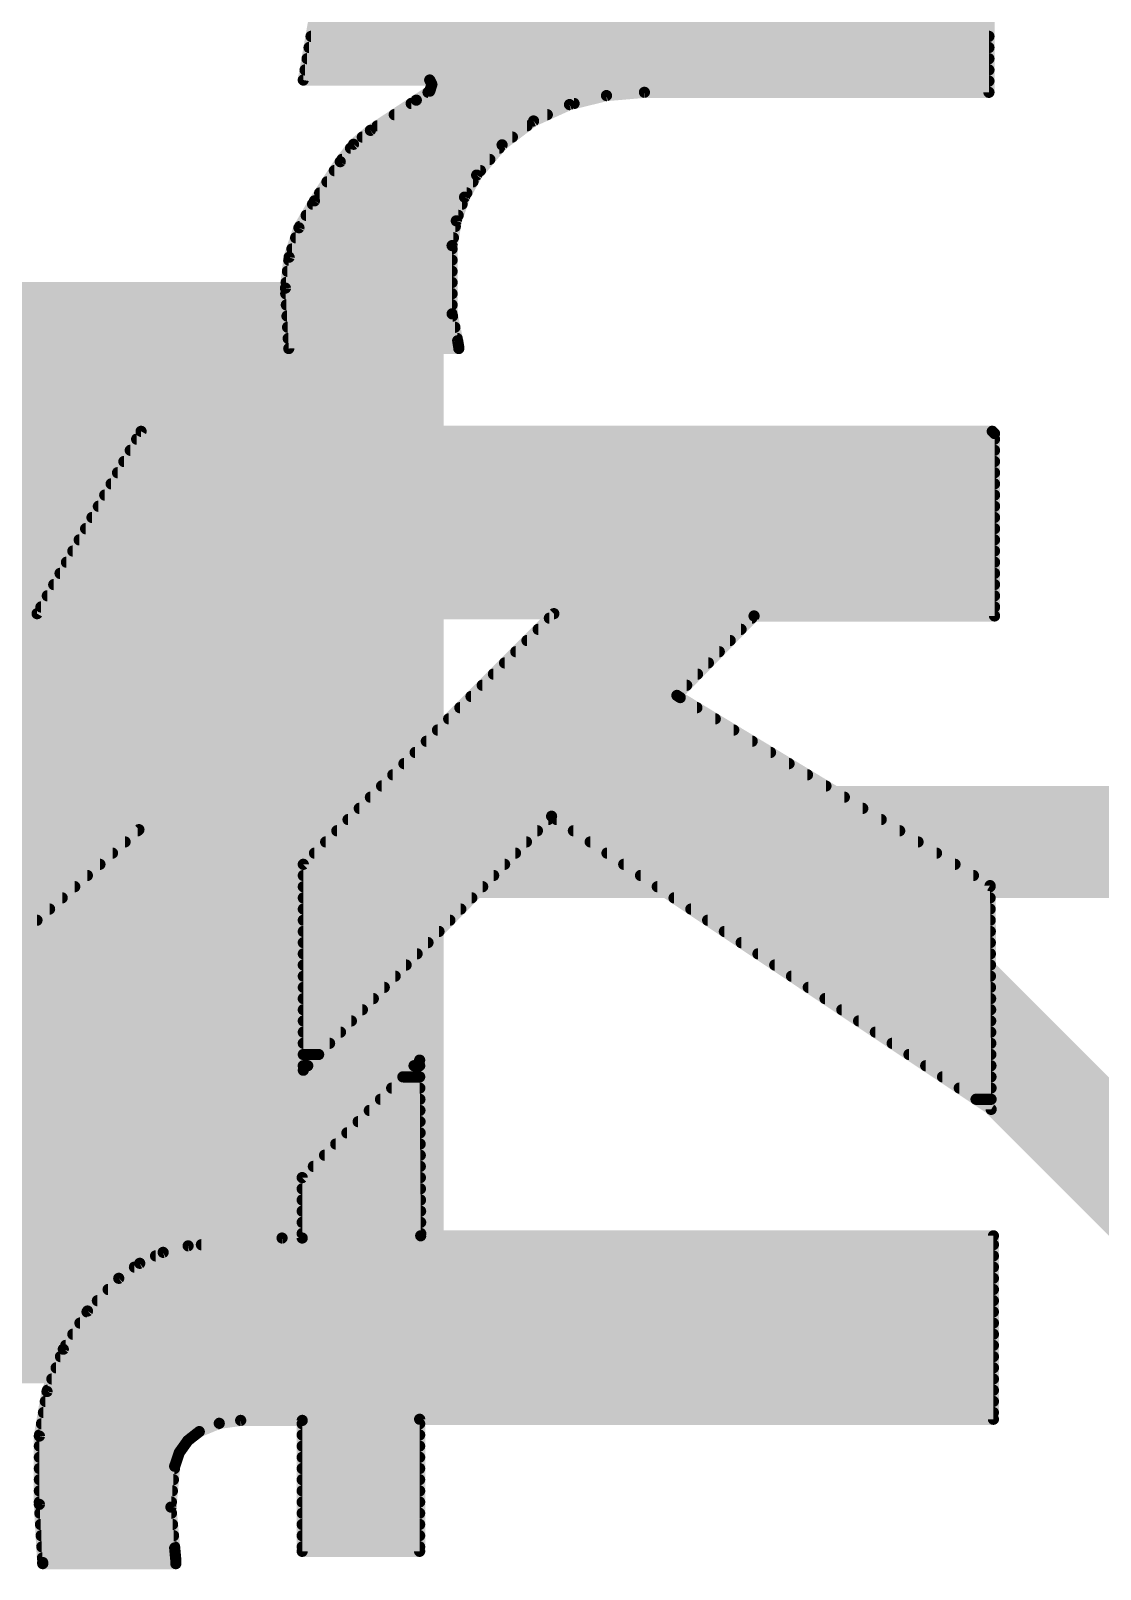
# Model space of a CAD drawing. Extents: x -3.8 to 20.4, y -21.6 to 37.
# Drawn here: x 4.362 to 6.791, y 20.828 to 24.321 of the extents above; entities that cross this region are included whole.
import ezdxf

# ---------------------------------------------------------------- set-up
doc = ezdxf.new("R2010")
doc.units = 0
for name, color, linetype in [('1', 12, 'CONTINUOUS'), ('21', 41, 'CONTINUOUS'), ('22', 40, 'CONTINUOUS')]:
    doc.layers.add(name, color=color, linetype=linetype)

# ---------------------------------------------------------------- blocks, each defined once
blk = doc.blocks.new('RECT')
blk.add_solid([(-0.5, -0.5), (0.5, -0.5), (-0.5, 0.5), (0.5, 0.5)])

msp = doc.modelspace()

# ---------------------------------------------------------------- linework, layer by layer
at = {"layer": '1', "const_width": 0.254}
for points in [[(4.321, 22.479), (4.3, 22.5)], [(6.096, 22.479), (4.321, 22.479)], [(7.62, 20.955), (6.096, 22.479)]]:
    msp.add_lwpolyline(points, dxfattribs=at)
at = {"layer": '1', "const_width": 0.127}
for points in [[(4.3449, 22.5449, 1), (4.2551, 22.4551)], [(4.321, 22.5425, 1), (4.321, 22.4155)], [(6.1409, 22.5239, 1), (6.0511, 22.4341)], [(6.096, 22.4155, 1), (6.096, 22.5425)], [(4.2761, 22.4341, 1), (4.3659, 22.5239)]]:
    msp.add_lwpolyline(points, format="xyb", dxfattribs=at)
at = {"layer": '21', "const_width": 0.254}
msp.add_lwpolyline([(14.478, 22.479), (5.6896, 22.479)], dxfattribs=at)
at = {"layer": '21', "const_width": 0.127}
msp.add_lwpolyline([(5.6896, 22.5425, 1), (5.6896, 22.4155)], format="xyb", dxfattribs=at)
at = {"layer": '22', "const_width": 0.0254}
for points in [[(5.0495, 24.5948), (4.9809, 24.2087)], [(6.538, 24.1808), (6.538, 24.5974)], [(5.003, 24.3332), (6.538, 24.3332)], [(4.9985, 24.3078), (6.538, 24.3078)], [(4.994, 24.2824), (6.538, 24.2824)], [(4.985, 24.2316), (6.538, 24.2316)], [(4.9895, 24.257), (6.538, 24.257)], [(4.9809, 24.2087), (5.268, 24.2087)], [(5.268, 24.2087), (5.273, 24.1986)], [(5.273, 24.1986), (5.268, 24.1833)], [(5.2692, 24.2062), (6.538, 24.2062)], [(5.2375, 24.163), (5.1333, 24.0944)], [(5.268, 24.1833), (5.2375, 24.163)], [(5.2642, 24.1808), (6.538, 24.1808)], [(5.5855, 24.1529), (5.6695, 24.1734)], [(5.6695, 24.1734), (5.7556, 24.1808)], [(5.7556, 24.1808), (6.538, 24.1808)], [(5.1874, 24.13), (5.5351, 24.13)], [(5.226, 24.1554), (5.5958, 24.1554)], [(5.5038, 24.1158), (5.5855, 24.1529)], [(5.1333, 24.0944), (5.095, 24.0628)], [(5.1488, 24.1046), (5.4891, 24.1046)], [(5.4323, 24.0615), (5.5038, 24.1158)], [(5.095, 24.0628), (5.0648, 24.0233)], [(5.0881, 24.0538), (5.4259, 24.0538)], [(5.1149, 24.0792), (5.4557, 24.0792)], [(5.3746, 23.9928), (5.4323, 24.0615)], [(5.0648, 24.0233), (5.0063, 23.9344)], [(5.0687, 24.0284), (5.4045, 24.0284)], [(5.0514, 24.003), (5.3832, 24.003)], [(5.3471, 23.9429), (5.3746, 23.9928)], [(5.018, 23.9522), (5.3522, 23.9522)], [(5.0347, 23.9776), (5.3662, 23.9776)], [(5.0063, 23.9344), (4.971, 23.8733)], [(5.0019, 23.9268), (5.3415, 23.9268)], [(5.3283, 23.889), (5.3471, 23.9429)], [(4.9873, 23.9014), (5.3326, 23.9014)], [(5.3188, 23.8328), (5.3283, 23.889)], [(4.971, 23.8733), (4.9487, 23.8064)], [(4.9635, 23.8506), (5.3218, 23.8506)], [(4.9726, 23.876), (5.3261, 23.876)], [(4.955, 23.8252), (5.3188, 23.8252)], [(5.3188, 23.6779), (5.3188, 23.8328)], [(4.9487, 23.8064), (4.9403, 23.7363)], [(4.9449, 23.7744), (5.3188, 23.7744)], [(4.9479, 23.7998), (5.3188, 23.7998)], [(4.9418, 23.749), (5.3188, 23.749)], [(4.9403, 23.7363), (4.9479, 23.5991)], [(4.941, 23.7236), (5.3188, 23.7236)], [(4.9424, 23.6982), (5.3188, 23.6982)], [(4.9438, 23.6728), (5.3199, 23.6728)], [(5.3315, 23.6169), (5.3188, 23.6779)], [(4.9452, 23.6474), (5.3251, 23.6474)], [(4.9466, 23.622), (5.3304, 23.622)], [(4.9479, 23.5991), (5.334, 23.5991)], [(5.334, 23.6017), (5.3315, 23.6169)], [(5.334, 23.5991), (5.334, 23.6017)], [(4.6126, 23.4112), (4.3764, 22.9972)], [(4.6024, 23.3934), (6.5507, 23.3934)], [(6.5456, 23.4112), (4.6126, 23.4112)], [(6.5507, 23.4061), (6.5456, 23.4112)], [(6.5507, 22.9921), (6.5507, 23.4061)], [(4.588, 23.368), (6.5507, 23.368)], [(4.5735, 23.3426), (6.5507, 23.3426)], [(4.5445, 23.2918), (6.5507, 23.2918)], [(4.559, 23.3172), (6.5507, 23.3172)], [(4.53, 23.2664), (6.5507, 23.2664)], [(4.501, 23.2156), (6.5507, 23.2156)], [(4.5155, 23.241), (6.5507, 23.241)], [(4.4865, 23.1902), (6.5507, 23.1902)], [(4.472, 23.1648), (6.5507, 23.1648)], [(4.443, 23.114), (6.5507, 23.114)], [(4.4575, 23.1394), (6.5507, 23.1394)], [(4.4285, 23.0886), (6.5507, 23.0886)], [(4.4141, 23.0632), (6.5507, 23.0632)], [(4.3851, 23.0124), (6.5507, 23.0124)], [(4.3996, 23.0378), (6.5507, 23.0378)], [(4.3764, 22.9972), (5.5499, 22.9972)], [(5.5499, 22.9972), (4.9809, 22.4282)], [(5.5397, 22.987), (5.9996, 22.987)], [(5.8293, 22.8117), (6.0046, 22.9921)], [(6.0046, 22.9921), (6.5507, 22.9921)], [(5.4889, 22.9362), (5.9503, 22.9362)], [(5.5143, 22.9616), (5.975, 22.9616)], [(5.4635, 22.9108), (5.9256, 22.9108)], [(5.4381, 22.8854), (5.9009, 22.8854)], [(5.3873, 22.8346), (5.8516, 22.8346)], [(5.4127, 22.86), (5.8762, 22.86)], [(5.3619, 22.8092), (5.8331, 22.8092)], [(5.8369, 22.8067), (5.8293, 22.8117)], [(6.5405, 22.3799), (5.8369, 22.8067)], [(5.3365, 22.7838), (5.8747, 22.7838)], [(5.2857, 22.733), (5.9584, 22.733)], [(5.3111, 22.7584), (5.9165, 22.7584)], [(5.2603, 22.7076), (6.0003, 22.7076)], [(5.2095, 22.6568), (6.084, 22.6568)], [(5.2349, 22.6822), (6.0421, 22.6822)], [(5.1841, 22.6314), (6.1259, 22.6314)], [(5.1587, 22.606), (6.1678, 22.606)], [(5.1079, 22.5552), (6.2515, 22.5552)], [(5.1333, 22.5806), (6.2096, 22.5806)], [(4.9809, 21.9608), (5.5448, 22.5374)], [(5.0825, 22.5298), (5.5374, 22.5298)], [(5.5448, 22.5374), (6.543, 21.8719)], [(5.5562, 22.5298), (6.2934, 22.5298)], [(3.0613, 22.5044), (4.6048, 22.5044)], [(3.0912, 22.5069), (4.6076, 22.5069)], [(4.6076, 22.5069), (4.0589, 22.0193)], [(5.0571, 22.5044), (5.5125, 22.5044)], [(5.5943, 22.5044), (6.3353, 22.5044)], [(2.8875, 22.4536), (4.5476, 22.4536)], [(2.9385, 22.479), (4.5762, 22.479)], [(5.0063, 22.4536), (5.4628, 22.4536)], [(5.0317, 22.479), (5.4877, 22.479)], [(5.6324, 22.479), (6.3771, 22.479)], [(5.6705, 22.4536), (6.419, 22.4536)], [(2.8461, 22.4282), (4.519, 22.4282)], [(4.9809, 22.4282), (4.9809, 21.9608)], [(4.9809, 22.4282), (5.438, 22.4282)], [(5.7086, 22.4282), (6.4609, 22.4282)], [(2.7911, 22.3774), (4.4619, 22.3774)], [(2.8164, 22.4028), (4.4905, 22.4028)], [(4.9809, 22.4028), (5.4132, 22.4028)], [(4.9809, 22.3774), (5.3883, 22.3774)], [(5.7467, 22.4028), (6.5028, 22.4028)], [(5.7848, 22.3774), (6.5405, 22.3774)], [(6.543, 21.8719), (6.5405, 22.3799)], [(2.7713, 22.352), (4.4333, 22.352)], [(4.9809, 22.352), (5.3635, 22.352)], [(5.8229, 22.352), (6.5406, 22.352)], [(2.753, 22.3266), (4.4047, 22.3266)], [(4.9809, 22.3266), (5.3386, 22.3266)], [(5.861, 22.3266), (6.5408, 22.3266)], [(2.7404, 22.3012), (4.3761, 22.3012)], [(4.9809, 22.3012), (5.3138, 22.3012)], [(4.9809, 22.2758), (5.289, 22.2758)], [(5.8991, 22.3012), (6.5409, 22.3012)], [(5.9372, 22.2758), (6.541, 22.2758)], [(4.9809, 22.2504), (5.2641, 22.2504)], [(5.9753, 22.2504), (6.5411, 22.2504)], [(4.9809, 22.225), (5.2393, 22.225)], [(6.0134, 22.225), (6.5413, 22.225)], [(4.9809, 22.1996), (5.2144, 22.1996)], [(4.9809, 22.1742), (5.1896, 22.1742)], [(6.0515, 22.1996), (6.5414, 22.1996)], [(6.0896, 22.1742), (6.5415, 22.1742)], [(4.9809, 22.1488), (5.1648, 22.1488)], [(6.1277, 22.1488), (6.5416, 22.1488)], [(4.9809, 22.1234), (5.1399, 22.1234)], [(4.9809, 22.098), (5.1151, 22.098)], [(6.1658, 22.1234), (6.5418, 22.1234)], [(6.2039, 22.098), (6.5419, 22.098)], [(4.9809, 22.0726), (5.0902, 22.0726)], [(6.242, 22.0726), (6.542, 22.0726)], [(4.9809, 22.0472), (5.0654, 22.0472)], [(6.2801, 22.0472), (6.5421, 22.0472)], [(4.9809, 22.0218), (5.0406, 22.0218)], [(4.9809, 21.9964), (5.0157, 21.9964)], [(6.3182, 22.0218), (6.5423, 22.0218)], [(6.3563, 21.9964), (6.5424, 21.9964)], [(5.2451, 21.9837), (4.9784, 21.717)], [(4.9809, 21.971), (4.9909, 21.971)], [(5.2324, 21.971), (5.2452, 21.971)], [(5.2476, 21.5849), (5.2451, 21.9837)], [(6.3944, 21.971), (6.5425, 21.971)], [(5.207, 21.9456), (5.2453, 21.9456)], [(6.4325, 21.9456), (6.5426, 21.9456)], [(5.1562, 21.8948), (5.2457, 21.8948)], [(5.1816, 21.9202), (5.2455, 21.9202)], [(6.4706, 21.9202), (6.5428, 21.9202)], [(6.5087, 21.8948), (6.5429, 21.8948)], [(5.1308, 21.8694), (5.2458, 21.8694)], [(5.08, 21.8186), (5.2461, 21.8186)], [(5.1054, 21.844), (5.246, 21.844)], [(5.0546, 21.7932), (5.2463, 21.7932)], [(5.0292, 21.7678), (5.2465, 21.7678)], [(4.9784, 21.717), (4.9784, 21.5798)], [(4.9784, 21.717), (5.2468, 21.717)], [(5.0038, 21.7424), (5.2466, 21.7424)], [(4.9784, 21.6916), (5.2469, 21.6916)], [(4.9784, 21.6662), (5.2471, 21.6662)], [(4.9784, 21.6408), (5.2473, 21.6408)], [(4.9784, 21.6154), (5.2474, 21.6154)], [(4.9327, 21.5798), (4.7193, 21.5621)], [(4.9784, 21.5798), (4.9327, 21.5798)], [(4.9784, 21.59), (5.2476, 21.59)], [(6.5481, 21.5849), (5.2476, 21.5849)], [(6.5481, 21.1684), (6.5481, 21.5849)], [(4.6626, 21.5473), (4.6095, 21.5224)], [(4.6454, 21.5392), (6.5481, 21.5392)], [(4.7193, 21.5621), (4.6626, 21.5473)], [(4.7494, 21.5646), (6.5481, 21.5646)], [(4.6095, 21.5224), (4.5618, 21.4884)], [(4.5974, 21.5138), (6.5481, 21.5138)], [(4.5618, 21.4884), (4.4909, 21.4141)], [(4.5618, 21.4884), (6.5481, 21.4884)], [(4.5133, 21.4376), (6.5481, 21.4376)], [(4.5376, 21.463), (6.5481, 21.463)], [(4.4909, 21.4141), (4.4359, 21.3274)], [(4.4897, 21.4122), (6.5481, 21.4122)], [(4.4736, 21.3868), (6.5481, 21.3868)], [(4.4359, 21.3274), (4.3989, 21.2315)], [(4.4413, 21.336), (6.5481, 21.336)], [(4.4575, 21.3614), (6.5481, 21.3614)], [(4.4294, 21.3106), (6.5481, 21.3106)], [(4.4098, 21.2598), (6.5481, 21.2598)], [(4.4196, 21.2852), (6.5481, 21.2852)], [(4.3989, 21.2315), (4.3815, 21.1303)], [(4.4, 21.2344), (6.5481, 21.2344)], [(4.3951, 21.209), (6.5481, 21.209)], [(4.3863, 21.1582), (4.7877, 21.1582)], [(4.3907, 21.1836), (6.5481, 21.1836)], [(4.7447, 21.1404), (4.7901, 21.1592)], [(4.7901, 21.1592), (4.8387, 21.1658)], [(4.8387, 21.1658), (4.9784, 21.1658)], [(4.9784, 21.1658), (4.9784, 20.8686)], [(4.9784, 21.1582), (5.2451, 21.1582)], [(5.2451, 20.8686), (5.2451, 21.1684)], [(5.2451, 21.1684), (6.5481, 21.1684)], [(4.3815, 21.1303), (4.3815, 20.9753)], [(4.3819, 21.1328), (4.735, 21.1328)], [(4.6995, 21.093), (4.7187, 21.12)], [(4.7187, 21.12), (4.7447, 21.1404)], [(4.9784, 21.1328), (5.2451, 21.1328)], [(4.3815, 21.1074), (4.7097, 21.1074)], [(4.6888, 21.0617), (4.6995, 21.093)], [(4.9784, 21.1074), (5.2451, 21.1074)], [(4.3815, 21.082), (4.6957, 21.082)], [(4.3815, 21.0566), (4.6883, 21.0566)], [(4.6802, 20.969), (4.6888, 21.0617)], [(4.9784, 21.082), (5.2451, 21.082)], [(4.9784, 21.0566), (5.2451, 21.0566)], [(4.3815, 21.0312), (4.686, 21.0312)], [(4.9784, 21.0312), (5.2451, 21.0312)], [(4.3815, 21.0058), (4.6836, 21.0058)], [(4.3815, 20.9804), (4.6813, 20.9804)], [(4.9784, 21.0058), (5.2451, 21.0058)], [(4.9784, 20.9804), (5.2451, 20.9804)], [(4.3815, 20.9753), (4.3891, 20.8432)], [(4.3827, 20.955), (4.6815, 20.955)], [(4.6888, 20.8763), (4.6802, 20.969)], [(4.9784, 20.955), (5.2451, 20.955)], [(4.3841, 20.9296), (4.6839, 20.9296)], [(4.9784, 20.9296), (5.2451, 20.9296)], [(4.3856, 20.9042), (4.6862, 20.9042)], [(4.3871, 20.8788), (4.6886, 20.8788)], [(4.6914, 20.8483), (4.6888, 20.8763)], [(4.9784, 20.9042), (5.2451, 20.9042)], [(4.9784, 20.8788), (5.2451, 20.8788)], [(4.3885, 20.8534), (4.6909, 20.8534)], [(4.3891, 20.8432), (4.3891, 20.8407)], [(4.3891, 20.8407), (4.6914, 20.8407)], [(4.6914, 20.8407), (4.6914, 20.8483)], [(4.9784, 20.8686), (5.2451, 20.8686)]]:
    msp.add_lwpolyline(points, dxfattribs=at)
at = {"layer": '22', "const_width": 0.0127}
for points in [[(4.9985, 24.3142, 1), (4.9985, 24.3014)], [(6.538, 24.3014, 1), (6.538, 24.3142)], [(4.994, 24.2888, 1), (4.994, 24.2761)], [(6.538, 24.2761, 1), (6.538, 24.2888)], [(4.985, 24.238, 1), (4.985, 24.2252)], [(4.9895, 24.2634, 1), (4.9895, 24.2507)], [(6.538, 24.2507, 1), (6.538, 24.2634)], [(6.538, 24.2252, 1), (6.538, 24.238)], [(4.9809, 24.2151, 1), (4.9809, 24.2023)], [(4.9746, 24.2098, 1), (4.9872, 24.2076)], [(5.2737, 24.2115, 1), (5.2623, 24.2059)], [(5.2692, 24.2126, 1), (5.2692, 24.1999)], [(5.279, 24.1966, 1), (5.267, 24.2006)], [(5.2673, 24.1958, 1), (5.2787, 24.2014)], [(5.268, 24.2023, 1), (5.268, 24.2151)], [(6.538, 24.1999, 1), (6.538, 24.2126)], [(5.234, 24.1683, 1), (5.241, 24.1577)], [(5.241, 24.1577, 1), (5.234, 24.1683)], [(5.2642, 24.1872, 1), (5.2642, 24.1745)], [(5.262, 24.1853, 1), (5.274, 24.1813)], [(5.2715, 24.178, 1), (5.2645, 24.1886)], [(5.6689, 24.1797, 1), (5.67, 24.167)], [(5.671, 24.1672, 1), (5.668, 24.1795)], [(5.7556, 24.1872, 1), (5.7556, 24.1745)], [(5.7561, 24.1745, 1), (5.7551, 24.1871)], [(6.5316, 24.1808, 1), (6.5444, 24.1808)], [(6.538, 24.1745, 1), (6.538, 24.1872)], [(6.538, 24.1745, 1), (6.538, 24.1872)], [(5.1874, 24.1364, 1), (5.1874, 24.1237)], [(5.226, 24.1618, 1), (5.226, 24.149)], [(5.5351, 24.1237, 1), (5.5351, 24.1364)], [(5.584, 24.1591, 1), (5.587, 24.1467)], [(5.5881, 24.1471, 1), (5.5829, 24.1587)], [(5.5958, 24.149, 1), (5.5958, 24.1618)], [(5.1298, 24.0997, 1), (5.1368, 24.0891)], [(5.1373, 24.0895, 1), (5.1293, 24.0993)], [(5.1488, 24.111, 1), (5.1488, 24.0983)], [(5.4891, 24.0983, 1), (5.4891, 24.111)], [(5.5012, 24.1215, 1), (5.5064, 24.11)], [(5.5077, 24.1107, 1), (5.5, 24.1208)], [(5.0881, 24.0602, 1), (5.0881, 24.0475)], [(5.091, 24.0676, 1), (5.099, 24.0579)], [(5.1, 24.0589, 1), (5.09, 24.0666)], [(5.1149, 24.0856, 1), (5.1149, 24.0728)], [(5.4285, 24.0666, 1), (5.4362, 24.0564)], [(5.4259, 24.0475, 1), (5.4259, 24.0602)], [(5.4372, 24.0574, 1), (5.4275, 24.0656)], [(5.4557, 24.0728, 1), (5.4557, 24.0856)], [(5.0598, 24.0272, 1), (5.0698, 24.0194)], [(5.0701, 24.0198, 1), (5.0595, 24.0268)], [(5.0687, 24.0348, 1), (5.0687, 24.0221)], [(5.4045, 24.0221, 1), (5.4045, 24.0348)], [(5.0514, 24.0094, 1), (5.0514, 23.9966)], [(5.3697, 23.9969, 1), (5.3795, 23.9887)], [(5.3802, 23.9897, 1), (5.369, 23.9959)], [(5.3832, 23.9966, 1), (5.3832, 24.0094)], [(5.018, 23.9586, 1), (5.018, 23.9459)], [(5.0347, 23.984, 1), (5.0347, 23.9713)], [(5.3522, 23.9459, 1), (5.3522, 23.9586)], [(5.3662, 23.9713, 1), (5.3662, 23.984)], [(5.0019, 23.9332, 1), (5.0019, 23.9204)], [(5.001, 23.9379, 1), (5.0116, 23.9309)], [(5.0118, 23.9312, 1), (5.0008, 23.9376)], [(5.3415, 23.9459, 1), (5.3526, 23.9398)], [(5.3531, 23.9408, 1), (5.3411, 23.945)], [(5.3415, 23.9204, 1), (5.3415, 23.9332)], [(4.9873, 23.9078, 1), (4.9873, 23.8951)], [(5.3223, 23.8911, 1), (5.3343, 23.8869)], [(5.3346, 23.888, 1), (5.3221, 23.8901)], [(5.3326, 23.8951, 1), (5.3326, 23.9078)], [(4.9635, 23.857, 1), (4.9635, 23.8442)], [(4.9655, 23.8765, 1), (4.9765, 23.8701)], [(4.977, 23.8713, 1), (4.965, 23.8753)], [(4.9726, 23.8824, 1), (4.9726, 23.8697)], [(5.3218, 23.8442, 1), (5.3218, 23.857)], [(5.3261, 23.8697, 1), (5.3261, 23.8824)], [(4.955, 23.8316, 1), (4.955, 23.8189)], [(5.3252, 23.8328, 1), (5.3125, 23.8328)], [(5.3125, 23.8339, 1), (5.3251, 23.8317)], [(5.3188, 23.8189, 1), (5.3188, 23.8316)], [(4.9449, 23.7808, 1), (4.9449, 23.768)], [(4.9479, 23.8062, 1), (4.9479, 23.7934)], [(4.955, 23.8056, 1), (4.9424, 23.8071)], [(4.9427, 23.8084, 1), (4.9547, 23.8043)], [(5.3188, 23.7934, 1), (5.3188, 23.8062)], [(5.3188, 23.768, 1), (5.3188, 23.7808)], [(4.9418, 23.7554, 1), (4.9418, 23.7427)], [(5.3188, 23.7427, 1), (5.3188, 23.7554)], [(4.9466, 23.7367, 1), (4.934, 23.7359)], [(4.934, 23.7371, 1), (4.9466, 23.7355)], [(4.941, 23.73, 1), (4.941, 23.7172)], [(5.3188, 23.7172, 1), (5.3188, 23.73)], [(4.9424, 23.7046, 1), (4.9424, 23.6918)], [(4.9438, 23.6792, 1), (4.9438, 23.6665)], [(5.325, 23.6792, 1), (5.3126, 23.6766)], [(5.3125, 23.6779, 1), (5.3252, 23.6779)], [(5.3188, 23.6918, 1), (5.3188, 23.7046)], [(5.3199, 23.6665, 1), (5.3199, 23.6792)], [(4.9452, 23.6538, 1), (4.9452, 23.641)], [(5.3251, 23.641, 1), (5.3251, 23.6538)], [(4.9466, 23.6284, 1), (4.9466, 23.6156)], [(4.9479, 23.6055, 1), (4.9479, 23.5927)], [(5.3378, 23.6179, 1), (5.3252, 23.6159)], [(5.3253, 23.6156, 1), (5.3377, 23.6182)], [(5.3404, 23.6017, 1), (5.3277, 23.6017)], [(5.3304, 23.6156, 1), (5.3304, 23.6284)], [(5.334, 23.5927, 1), (5.334, 23.6055)], [(4.9416, 23.5987, 1), (4.9542, 23.5995)], [(5.3277, 23.6007, 1), (5.3403, 23.6027)], [(5.3277, 23.5991, 1), (5.3404, 23.5991)], [(4.6024, 23.3998, 1), (4.6024, 23.387)], [(4.6126, 23.4176, 1), (4.6126, 23.4048)], [(4.6181, 23.4081, 1), (4.6071, 23.4143)], [(6.5501, 23.4157, 1), (6.5411, 23.4067)], [(6.5571, 23.4061, 1), (6.5443, 23.4061)], [(6.5456, 23.4048, 1), (6.5456, 23.4176)], [(6.5462, 23.4016, 1), (6.5552, 23.4106)], [(6.5507, 23.387, 1), (6.5507, 23.3998)], [(4.588, 23.3744, 1), (4.588, 23.3617)], [(6.5507, 23.3617, 1), (6.5507, 23.3744)], [(4.5735, 23.349, 1), (4.5735, 23.3362)], [(6.5507, 23.3362, 1), (6.5507, 23.349)], [(4.5445, 23.2982, 1), (4.5445, 23.2855)], [(4.559, 23.3236, 1), (4.559, 23.3108)], [(6.5507, 23.3108, 1), (6.5507, 23.3236)], [(6.5507, 23.2855, 1), (6.5507, 23.2982)], [(4.53, 23.2728, 1), (4.53, 23.26)], [(6.5507, 23.26, 1), (6.5507, 23.2728)], [(4.501, 23.222, 1), (4.501, 23.2093)], [(4.5155, 23.2474, 1), (4.5155, 23.2346)], [(6.5507, 23.2346, 1), (6.5507, 23.2474)], [(6.5507, 23.2093, 1), (6.5507, 23.222)], [(4.4865, 23.1966, 1), (4.4865, 23.1838)], [(6.5507, 23.1838, 1), (6.5507, 23.1966)], [(4.472, 23.1712, 1), (4.472, 23.1584)], [(6.5507, 23.1584, 1), (6.5507, 23.1712)], [(4.443, 23.1204, 1), (4.443, 23.1076)], [(4.4575, 23.1458, 1), (4.4575, 23.1331)], [(6.5507, 23.1331, 1), (6.5507, 23.1458)], [(6.5507, 23.1076, 1), (6.5507, 23.1204)], [(4.4285, 23.095, 1), (4.4285, 23.0822)], [(6.5507, 23.0822, 1), (6.5507, 23.095)], [(4.4141, 23.0696, 1), (4.4141, 23.0569)], [(6.5507, 23.0569, 1), (6.5507, 23.0696)], [(4.3851, 23.0188, 1), (4.3851, 23.006)], [(4.3996, 23.0442, 1), (4.3996, 23.0314)], [(6.5507, 23.0314, 1), (6.5507, 23.0442)], [(6.5507, 23.006, 1), (6.5507, 23.0188)], [(4.3764, 23.0036, 1), (4.3764, 22.9908)], [(4.3709, 23.0003, 1), (4.3819, 22.9941)], [(5.5397, 22.9934, 1), (5.5397, 22.9807)], [(5.5544, 22.9927, 1), (5.5454, 23.0017)], [(5.5499, 22.9908, 1), (5.5499, 23.0036)], [(6.0046, 22.9985, 1), (6.0046, 22.9857)], [(5.9996, 22.9807, 1), (5.9996, 22.9934)], [(6.0092, 22.9877, 1), (6, 22.9965)], [(6.5443, 22.9921, 1), (6.5571, 22.9921)], [(6.5507, 22.9857, 1), (6.5507, 22.9985)], [(5.4889, 22.9426, 1), (5.4889, 22.9298)], [(5.5143, 22.968, 1), (5.5143, 22.9552)], [(5.9503, 22.9298, 1), (5.9503, 22.9426)], [(5.975, 22.9552, 1), (5.975, 22.968)], [(5.4635, 22.9172, 1), (5.4635, 22.9045)], [(5.9256, 22.9045, 1), (5.9256, 22.9172)], [(5.4381, 22.8918, 1), (5.4381, 22.879)], [(5.9009, 22.879, 1), (5.9009, 22.8918)], [(5.3873, 22.841, 1), (5.3873, 22.8283)], [(5.4127, 22.8664, 1), (5.4127, 22.8536)], [(5.8516, 22.8283, 1), (5.8516, 22.841)], [(5.8762, 22.8536, 1), (5.8762, 22.8664)], [(5.3619, 22.8156, 1), (5.3619, 22.8028)], [(5.8328, 22.817, 1), (5.8258, 22.8064)], [(5.8247, 22.8161, 1), (5.8339, 22.8073)], [(5.8402, 22.8121, 1), (5.8336, 22.8013)], [(5.8331, 22.8028, 1), (5.8331, 22.8156)], [(5.8334, 22.8014, 1), (5.8404, 22.812)], [(5.3365, 22.7902, 1), (5.3365, 22.7774)], [(5.8747, 22.7774, 1), (5.8747, 22.7902)], [(5.2857, 22.7394, 1), (5.2857, 22.7266)], [(5.3111, 22.7648, 1), (5.3111, 22.7521)], [(5.9165, 22.7521, 1), (5.9165, 22.7648)], [(5.9584, 22.7266, 1), (5.9584, 22.7394)], [(5.2603, 22.714, 1), (5.2603, 22.7012)], [(6.0003, 22.7012, 1), (6.0003, 22.714)], [(5.2095, 22.6632, 1), (5.2095, 22.6504)], [(5.2349, 22.6886, 1), (5.2349, 22.6759)], [(6.0421, 22.6759, 1), (6.0421, 22.6886)], [(6.084, 22.6504, 1), (6.084, 22.6632)], [(5.1841, 22.6378, 1), (5.1841, 22.6251)], [(6.1259, 22.6251, 1), (6.1259, 22.6378)], [(5.1587, 22.6124, 1), (5.1587, 22.5997)], [(6.1678, 22.5997, 1), (6.1678, 22.6124)], [(5.1079, 22.5616, 1), (5.1079, 22.5489)], [(5.1333, 22.587, 1), (5.1333, 22.5742)], [(6.2096, 22.5742, 1), (6.2096, 22.587)], [(6.2515, 22.5489, 1), (6.2515, 22.5616)], [(5.0825, 22.5362, 1), (5.0825, 22.5235)], [(5.5374, 22.5235, 1), (5.5374, 22.5362)], [(5.5483, 22.5427, 1), (5.5413, 22.5321)], [(5.5493, 22.533, 1), (5.5403, 22.5418)], [(5.5562, 22.5362, 1), (5.5562, 22.5235)], [(6.2934, 22.5235, 1), (6.2934, 22.5362)], [(4.6118, 22.5022, 1), (4.6034, 22.5116)], [(4.6048, 22.498, 1), (4.6048, 22.5108)], [(4.6076, 22.5006, 1), (4.6076, 22.5133)], [(5.0571, 22.5108, 1), (5.0571, 22.498)], [(5.5125, 22.498, 1), (5.5125, 22.5108)], [(5.5943, 22.5108, 1), (5.5943, 22.498)], [(6.3353, 22.498, 1), (6.3353, 22.5108)], [(4.5476, 22.4473, 1), (4.5476, 22.46)], [(4.5762, 22.4727, 1), (4.5762, 22.4854)], [(5.0063, 22.46, 1), (5.0063, 22.4473)], [(5.0317, 22.4854, 1), (5.0317, 22.4727)], [(5.4628, 22.4473, 1), (5.4628, 22.46)], [(5.4877, 22.4727, 1), (5.4877, 22.4854)], [(5.6324, 22.4854, 1), (5.6324, 22.4727)], [(5.6705, 22.46, 1), (5.6705, 22.4473)], [(6.3771, 22.4727, 1), (6.3771, 22.4854)], [(6.419, 22.4473, 1), (6.419, 22.46)], [(4.519, 22.4218, 1), (4.519, 22.4346)], [(4.9873, 22.4282, 1), (4.9745, 22.4282)], [(4.9809, 22.4346, 1), (4.9809, 22.4218)], [(4.9764, 22.4327, 1), (4.9854, 22.4237)], [(5.438, 22.4218, 1), (5.438, 22.4346)], [(5.7086, 22.4346, 1), (5.7086, 22.4218)], [(6.4609, 22.4218, 1), (6.4609, 22.4346)], [(4.4619, 22.3711, 1), (4.4619, 22.3838)], [(4.4905, 22.3965, 1), (4.4905, 22.4092)], [(4.9809, 22.4092, 1), (4.9809, 22.3965)], [(4.9809, 22.3838, 1), (4.9809, 22.3711)], [(5.3883, 22.3711, 1), (5.3883, 22.3838)], [(5.4132, 22.3965, 1), (5.4132, 22.4092)], [(5.7467, 22.4092, 1), (5.7467, 22.3965)], [(5.7848, 22.3838, 1), (5.7848, 22.3711)], [(6.5028, 22.3965, 1), (6.5028, 22.4092)], [(6.5468, 22.3799, 1), (6.5342, 22.3799)], [(6.5372, 22.3745, 1), (6.5438, 22.3853)], [(6.5405, 22.3711, 1), (6.5405, 22.3838)], [(4.4333, 22.3456, 1), (4.4333, 22.3584)], [(4.9809, 22.3584, 1), (4.9809, 22.3456)], [(5.3635, 22.3456, 1), (5.3635, 22.3584)], [(5.8229, 22.3584, 1), (5.8229, 22.3456)], [(6.5406, 22.3456, 1), (6.5406, 22.3584)], [(4.4047, 22.3203, 1), (4.4047, 22.333)], [(4.9809, 22.333, 1), (4.9809, 22.3203)], [(5.3386, 22.3203, 1), (5.3386, 22.333)], [(5.861, 22.333, 1), (5.861, 22.3203)], [(6.5408, 22.3203, 1), (6.5408, 22.333)], [(4.3761, 22.2949, 1), (4.3761, 22.3076)], [(4.9809, 22.3076, 1), (4.9809, 22.2949)], [(4.9809, 22.2822, 1), (4.9809, 22.2694)], [(5.289, 22.2694, 1), (5.289, 22.2822)], [(5.3138, 22.2949, 1), (5.3138, 22.3076)], [(5.8991, 22.3076, 1), (5.8991, 22.2949)], [(5.9372, 22.2822, 1), (5.9372, 22.2694)], [(6.5409, 22.2949, 1), (6.5409, 22.3076)], [(6.541, 22.2694, 1), (6.541, 22.2822)], [(4.9809, 22.2568, 1), (4.9809, 22.2441)], [(5.2641, 22.2441, 1), (5.2641, 22.2568)], [(5.9753, 22.2568, 1), (5.9753, 22.2441)], [(6.5411, 22.2441, 1), (6.5411, 22.2568)], [(4.9809, 22.2314, 1), (4.9809, 22.2187)], [(5.2393, 22.2187, 1), (5.2393, 22.2314)], [(6.0134, 22.2314, 1), (6.0134, 22.2187)], [(6.5413, 22.2187, 1), (6.5413, 22.2314)], [(4.9809, 22.206, 1), (4.9809, 22.1932)], [(4.9809, 22.1806, 1), (4.9809, 22.1679)], [(5.1896, 22.1679, 1), (5.1896, 22.1806)], [(5.2144, 22.1932, 1), (5.2144, 22.206)], [(6.0515, 22.206, 1), (6.0515, 22.1932)], [(6.0896, 22.1806, 1), (6.0896, 22.1679)], [(6.5414, 22.1932, 1), (6.5414, 22.206)], [(6.5415, 22.1679, 1), (6.5415, 22.1806)], [(4.9809, 22.1552, 1), (4.9809, 22.1425)], [(5.1648, 22.1425, 1), (5.1648, 22.1552)], [(6.1277, 22.1552, 1), (6.1277, 22.1425)], [(6.5416, 22.1425, 1), (6.5416, 22.1552)], [(4.9809, 22.1298, 1), (4.9809, 22.117)], [(4.9809, 22.1044, 1), (4.9809, 22.0917)], [(5.1151, 22.0917, 1), (5.1151, 22.1044)], [(5.1399, 22.117, 1), (5.1399, 22.1298)], [(6.1658, 22.1298, 1), (6.1658, 22.117)], [(6.2039, 22.1044, 1), (6.2039, 22.0917)], [(6.5418, 22.117, 1), (6.5418, 22.1298)], [(6.5419, 22.0917, 1), (6.5419, 22.1044)], [(4.9809, 22.079, 1), (4.9809, 22.0663)], [(5.0902, 22.0663, 1), (5.0902, 22.079)], [(6.242, 22.079, 1), (6.242, 22.0663)], [(6.542, 22.0663, 1), (6.542, 22.079)], [(4.9809, 22.0536, 1), (4.9809, 22.0408)], [(5.0654, 22.0408, 1), (5.0654, 22.0536)], [(6.2801, 22.0536, 1), (6.2801, 22.0408)], [(6.5421, 22.0408, 1), (6.5421, 22.0536)], [(4.9809, 22.0282, 1), (4.9809, 22.0155)], [(4.9809, 22.0028, 1), (4.9809, 21.9901)], [(5.0157, 21.9901, 1), (5.0157, 22.0028)], [(5.0406, 22.0155, 1), (5.0406, 22.0282)], [(6.3182, 22.0282, 1), (6.3182, 22.0155)], [(6.3563, 22.0028, 1), (6.3563, 21.9901)], [(6.5423, 22.0155, 1), (6.5423, 22.0282)], [(6.5424, 21.9901, 1), (6.5424, 22.0028)], [(4.9809, 21.9774, 1), (4.9809, 21.9646)], [(4.9764, 21.9652, 1), (4.9854, 21.9564)], [(4.9909, 21.9646, 1), (4.9909, 21.9774)], [(5.2324, 21.9774, 1), (5.2324, 21.9646)], [(5.2514, 21.9837, 1), (5.2388, 21.9837)], [(5.2496, 21.9792, 1), (5.2406, 21.9882)], [(5.2452, 21.9646, 1), (5.2452, 21.9774)], [(6.3944, 21.9774, 1), (6.3944, 21.9646)], [(6.5425, 21.9646, 1), (6.5425, 21.9774)], [(4.9745, 21.9608, 1), (4.9873, 21.9608)], [(5.207, 21.952, 1), (5.207, 21.9393)], [(5.2453, 21.9393, 1), (5.2453, 21.952)], [(6.4325, 21.952, 1), (6.4325, 21.9393)], [(6.5426, 21.9393, 1), (6.5426, 21.952)], [(5.1562, 21.9012, 1), (5.1562, 21.8884)], [(5.1816, 21.9266, 1), (5.1816, 21.9139)], [(5.2455, 21.9139, 1), (5.2455, 21.9266)], [(5.2457, 21.8884, 1), (5.2457, 21.9012)], [(6.4706, 21.9266, 1), (6.4706, 21.9139)], [(6.5087, 21.9012, 1), (6.5087, 21.8884)], [(6.5428, 21.9139, 1), (6.5428, 21.9266)], [(6.5429, 21.8884, 1), (6.5429, 21.9012)], [(5.1308, 21.8758, 1), (5.1308, 21.8631)], [(5.2458, 21.8631, 1), (5.2458, 21.8758)], [(6.5367, 21.8719, 1), (6.5493, 21.8719)], [(6.5395, 21.8666, 1), (6.5465, 21.8772)], [(5.08, 21.825, 1), (5.08, 21.8122)], [(5.1054, 21.8504, 1), (5.1054, 21.8377)], [(5.246, 21.8377, 1), (5.246, 21.8504)], [(5.2461, 21.8122, 1), (5.2461, 21.825)], [(5.0546, 21.7996, 1), (5.0546, 21.7869)], [(5.2463, 21.7869, 1), (5.2463, 21.7996)], [(5.0292, 21.7742, 1), (5.0292, 21.7614)], [(5.2465, 21.7614, 1), (5.2465, 21.7742)], [(4.9784, 21.7234, 1), (4.9784, 21.7107)], [(4.9739, 21.7215, 1), (4.9829, 21.7125)], [(4.9848, 21.717, 1), (4.9721, 21.717)], [(5.0038, 21.7488, 1), (5.0038, 21.736)], [(5.2466, 21.736, 1), (5.2466, 21.7488)], [(5.2468, 21.7107, 1), (5.2468, 21.7234)], [(4.9784, 21.698, 1), (4.9784, 21.6852)], [(5.2469, 21.6852, 1), (5.2469, 21.698)], [(4.9784, 21.6726, 1), (4.9784, 21.6598)], [(5.2471, 21.6598, 1), (5.2471, 21.6726)], [(4.9784, 21.6472, 1), (4.9784, 21.6345)], [(4.9784, 21.6218, 1), (4.9784, 21.609)], [(5.2473, 21.6345, 1), (5.2473, 21.6472)], [(5.2474, 21.609, 1), (5.2474, 21.6218)], [(4.9327, 21.5862, 1), (4.9327, 21.5735)], [(4.9332, 21.5735, 1), (4.9322, 21.5861)], [(4.9784, 21.5964, 1), (4.9784, 21.5836)], [(4.9721, 21.5798, 1), (4.9848, 21.5798)], [(4.9784, 21.5735, 1), (4.9784, 21.5862)], [(5.2476, 21.5913, 1), (5.2476, 21.5785)], [(5.2413, 21.5849, 1), (5.2539, 21.5849)], [(5.2476, 21.5836, 1), (5.2476, 21.5964)], [(6.5545, 21.5849, 1), (6.5418, 21.5849)], [(6.5481, 21.5785, 1), (6.5481, 21.5913)], [(4.6454, 21.5456, 1), (4.6454, 21.5328)], [(4.661, 21.5534, 1), (4.6642, 21.5411)], [(4.6653, 21.5415, 1), (4.6599, 21.553)], [(4.7188, 21.5684, 1), (4.7198, 21.5558)], [(4.7209, 21.556, 1), (4.7177, 21.5682)], [(4.7494, 21.571, 1), (4.7494, 21.5583)], [(6.5481, 21.5583, 1), (6.5481, 21.571)], [(6.5481, 21.5328, 1), (6.5481, 21.5456)], [(4.5974, 21.5202, 1), (4.5974, 21.5074)], [(4.6068, 21.5282, 1), (4.6122, 21.5167)], [(4.6132, 21.5172, 1), (4.6058, 21.5276)], [(6.5481, 21.5074, 1), (6.5481, 21.5202)], [(4.5618, 21.4948, 1), (4.5618, 21.4821)], [(4.5581, 21.4936, 1), (4.5655, 21.4832)], [(4.5664, 21.484, 1), (4.5572, 21.4928)], [(6.5481, 21.4821, 1), (6.5481, 21.4948)], [(4.5133, 21.444, 1), (4.5133, 21.4312)], [(4.5376, 21.4694, 1), (4.5376, 21.4566)], [(6.5481, 21.4566, 1), (6.5481, 21.4694)], [(6.5481, 21.4312, 1), (6.5481, 21.444)], [(4.4897, 21.4186, 1), (4.4897, 21.4059)], [(4.4863, 21.4185, 1), (4.4955, 21.4097)], [(4.4962, 21.4107, 1), (4.4855, 21.4175)], [(6.5481, 21.4059, 1), (6.5481, 21.4186)], [(4.4736, 21.3932, 1), (4.4736, 21.3804)], [(6.5481, 21.3804, 1), (6.5481, 21.3932)], [(4.4418, 21.3251, 1), (4.4299, 21.3296)], [(4.4413, 21.3424, 1), (4.4413, 21.3297)], [(4.4575, 21.3678, 1), (4.4575, 21.355)], [(6.5481, 21.355, 1), (6.5481, 21.3678)], [(6.5481, 21.3297, 1), (6.5481, 21.3424)], [(4.4294, 21.317, 1), (4.4294, 21.3042)], [(4.4305, 21.3308, 1), (4.4412, 21.324)], [(6.5481, 21.3042, 1), (6.5481, 21.317)], [(4.4098, 21.2662, 1), (4.4098, 21.2535)], [(4.4196, 21.2916, 1), (4.4196, 21.2788)], [(6.5481, 21.2788, 1), (6.5481, 21.2916)], [(6.5481, 21.2535, 1), (6.5481, 21.2662)], [(4.393, 21.2338, 1), (4.4049, 21.2292)], [(4.4052, 21.2304, 1), (4.3927, 21.2326)], [(4.4, 21.2408, 1), (4.4, 21.228)], [(6.5481, 21.228, 1), (6.5481, 21.2408)], [(4.3951, 21.2154, 1), (4.3951, 21.2026)], [(6.5481, 21.2026, 1), (6.5481, 21.2154)], [(4.3863, 21.1646, 1), (4.3863, 21.1518)], [(4.3907, 21.19, 1), (4.3907, 21.1773)], [(4.7892, 21.1655, 1), (4.7909, 21.1529)], [(4.7925, 21.1533, 1), (4.7876, 21.165)], [(4.7877, 21.1518, 1), (4.7877, 21.1646)], [(4.8387, 21.1722, 1), (4.8387, 21.1594)], [(4.8396, 21.1595, 1), (4.8378, 21.1721)], [(4.9784, 21.1646, 1), (4.9784, 21.1518)], [(4.9848, 21.1658, 1), (4.9721, 21.1658)], [(4.9784, 21.1594, 1), (4.9784, 21.1722)], [(5.2515, 21.1684, 1), (5.2387, 21.1684)], [(5.2451, 21.1748, 1), (5.2451, 21.1621)], [(5.2451, 21.1518, 1), (5.2451, 21.1646)], [(6.5418, 21.1684, 1), (6.5545, 21.1684)], [(6.5481, 21.1773, 1), (6.5481, 21.19)], [(6.5481, 21.1621, 1), (6.5481, 21.1748)], [(4.3879, 21.1303, 1), (4.3751, 21.1303)], [(4.3752, 21.1314, 1), (4.3878, 21.1292)], [(4.3819, 21.1392, 1), (4.3819, 21.1264)], [(4.7147, 21.125, 1), (4.7226, 21.115)], [(4.7238, 21.1163, 1), (4.7135, 21.1237)], [(4.735, 21.1264, 1), (4.735, 21.1392)], [(4.7423, 21.1463, 1), (4.7471, 21.1345)], [(4.7486, 21.1354, 1), (4.7408, 21.1454)], [(4.9784, 21.1392, 1), (4.9784, 21.1264)], [(5.2451, 21.1264, 1), (5.2451, 21.1392)], [(4.3815, 21.1138, 1), (4.3815, 21.1011)], [(4.6943, 21.0967, 1), (4.7047, 21.0893)], [(4.7055, 21.091, 1), (4.6935, 21.0951)], [(4.7097, 21.1011, 1), (4.7097, 21.1138)], [(4.9784, 21.1138, 1), (4.9784, 21.1011)], [(5.2451, 21.1011, 1), (5.2451, 21.1138)], [(4.3815, 21.0884, 1), (4.3815, 21.0756)], [(4.3815, 21.063, 1), (4.3815, 21.0502)], [(4.6951, 21.0611, 1), (4.6825, 21.0623)], [(4.6828, 21.0638, 1), (4.6948, 21.0596)], [(4.6883, 21.0502, 1), (4.6883, 21.063)], [(4.6957, 21.0756, 1), (4.6957, 21.0884)], [(4.9784, 21.0884, 1), (4.9784, 21.0756)], [(4.9784, 21.063, 1), (4.9784, 21.0502)], [(5.2451, 21.0756, 1), (5.2451, 21.0884)], [(5.2451, 21.0502, 1), (5.2451, 21.063)], [(4.3815, 21.0376, 1), (4.3815, 21.0249)], [(4.686, 21.0249, 1), (4.686, 21.0376)], [(4.9784, 21.0376, 1), (4.9784, 21.0249)], [(5.2451, 21.0249, 1), (5.2451, 21.0376)], [(4.3815, 21.0122, 1), (4.3815, 20.9994)], [(4.3815, 20.9868, 1), (4.3815, 20.974)], [(4.6813, 20.974, 1), (4.6813, 20.9868)], [(4.6836, 20.9994, 1), (4.6836, 21.0122)], [(4.9784, 21.0122, 1), (4.9784, 20.9994)], [(4.9784, 20.9868, 1), (4.9784, 20.974)], [(5.2451, 20.9994, 1), (5.2451, 21.0122)], [(5.2451, 20.974, 1), (5.2451, 20.9868)], [(4.3751, 20.9753, 1), (4.3879, 20.9753)], [(4.3878, 20.9757, 1), (4.3752, 20.9749)], [(4.3827, 20.9614, 1), (4.3827, 20.9487)], [(4.6865, 20.9696, 1), (4.6739, 20.9684)], [(4.6739, 20.9696, 1), (4.6865, 20.9684)], [(4.6815, 20.9487, 1), (4.6815, 20.9614)], [(4.9784, 20.9614, 1), (4.9784, 20.9487)], [(5.2451, 20.9487, 1), (5.2451, 20.9614)], [(4.3841, 20.936, 1), (4.3841, 20.9232)], [(4.6839, 20.9232, 1), (4.6839, 20.936)], [(4.9784, 20.936, 1), (4.9784, 20.9232)], [(5.2451, 20.9232, 1), (5.2451, 20.936)], [(4.3856, 20.9106, 1), (4.3856, 20.8978)], [(4.3871, 20.8852, 1), (4.3871, 20.8725)], [(4.6951, 20.8769, 1), (4.6825, 20.8757)], [(4.6862, 20.8978, 1), (4.6862, 20.9106)], [(4.6886, 20.8725, 1), (4.6886, 20.8852)], [(4.9784, 20.9106, 1), (4.9784, 20.8978)], [(4.9784, 20.8852, 1), (4.9784, 20.8725)], [(5.2451, 20.8978, 1), (5.2451, 20.9106)], [(5.2451, 20.8725, 1), (5.2451, 20.8852)], [(4.3885, 20.8598, 1), (4.3885, 20.847)], [(4.3955, 20.8432, 1), (4.3827, 20.8432)], [(4.3891, 20.8471, 1), (4.3891, 20.8344)], [(4.6825, 20.8757, 1), (4.6951, 20.8769)], [(4.6978, 20.8483, 1), (4.685, 20.8483)], [(4.6851, 20.8477, 1), (4.6977, 20.8489)], [(4.6909, 20.847, 1), (4.6909, 20.8598)], [(4.6914, 20.8344, 1), (4.6914, 20.8471)], [(4.9784, 20.875, 1), (4.9784, 20.8622)], [(4.9721, 20.8686, 1), (4.9848, 20.8686)], [(5.2387, 20.8686, 1), (5.2515, 20.8686)], [(5.2451, 20.8622, 1), (5.2451, 20.875)], [(4.3827, 20.8407, 1), (4.3955, 20.8407)], [(4.3828, 20.8428, 1), (4.3954, 20.8436)], [(4.685, 20.8407, 1), (4.6978, 20.8407)]]:
    msp.add_lwpolyline(points, format="xyb", dxfattribs=at)

# ---------------------------------------------------------------- block references
at = {"layer": '1', "xscale": 2, "yscale": 2.5}
msp.add_blockref('RECT', (4.3, 22.5), dxfattribs=at)

doc.saveas('drawing.dxf')
